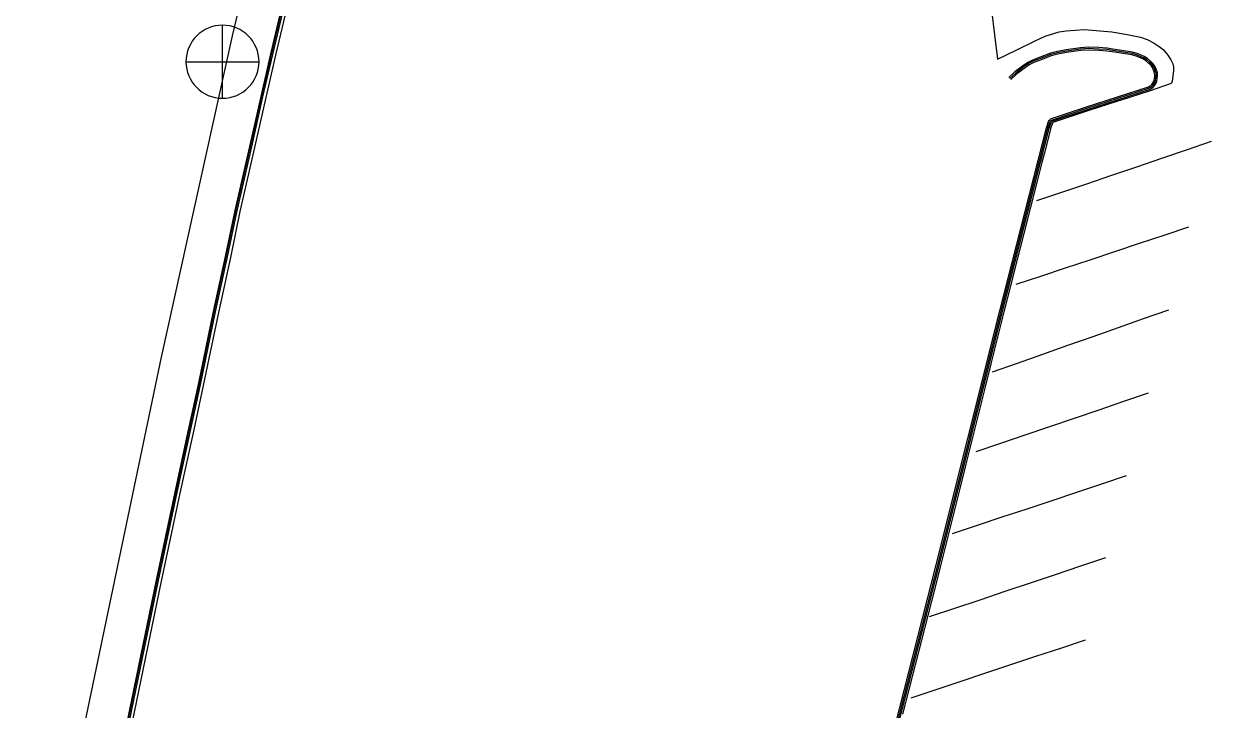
# Model space of a CAD drawing. Header units: metres. Extents: x 585772 to 587013, y 4140825 to 4141582.
# Drawn here: x 585784.61 to 585827.28, y 4140894.76 to 4140919.43 of the extents above; entities that cross this region are included whole.
import ezdxf

# ---------------------------------------------------------------- set-up
doc = ezdxf.new("R2010")
doc.units = ezdxf.units.M
doc.header["$MEASUREMENT"] = 0
for name, color, linetype, lineweight in [('BACK_OF_CURB', 5, 'Continuous', 30), ('BOTTOM_OF_CURB', 3, 'Continuous', 30), ('MANHOLE', 30, 'Continuous', 30), ('PAINT_STRIPE', 4, 'Continuous', 30), ('TOP_OF_CURB', 1, 'Continuous', 30)]:
    doc.layers.add(name, color=color, linetype=linetype, lineweight=lineweight)
for name, color, linetype, lineweight, true_color in [('PARKING_PAINT_STRIPE', 254, 'Continuous', 30, 0xffbaf6), ('PAVED_PARKING', 191, 'Continuous', 30, 0xbaa8ff), ('PAVED_ROAD', 140, 'Continuous', 30, 0x38a9ff)]:
    doc.layers.add(name, color=color, linetype=linetype, lineweight=lineweight, true_color=true_color)

# ---------------------------------------------------------------- blocks, each defined once
blk = doc.blocks.new('SYM203')
at = {"color": 0, "linetype": 'ByBlock', "lineweight": -2}
blk.add_line((-0.5, 0), (0.5, 0), dxfattribs=at)
at = {"color": 0, "linetype": 'ByBlock', "lineweight": -2, "flags": 128}
blk.add_lwpolyline([(0, -0.5, 1), (0, 0.5, 1), (0, -0.5), (0, 0.5)], format="xyb", dxfattribs=at)
blk = doc.blocks.new('SYM203_1')
at = {"layer": 'MANHOLE', "xscale": 26.246667, "yscale": 26.246667, "zscale": 26.246667}
blk.add_blockref('SYM203', (0, 0), dxfattribs=at)
blk = doc.blocks.new('SYM004')
at = {"layer": 'MANHOLE', "xscale": 0.5, "yscale": 0.5, "zscale": 0.5}
blk.add_blockref('SYM203_1', (0, 0), dxfattribs=at)

msp = doc.modelspace()

# ---------------------------------------------------------------- linework, layer by layer
at = {"layer": 'BACK_OF_CURB'}
for points in [[(585794.004157, 4140919.769409, -18.015201), (585793.65619, 4140918.307093, -18.005682), (585793.306723, 4140916.780596, -17.999498), (585792.900471, 4140914.984325, -17.996473), (585792.377649, 4140912.684952, -17.99291), (585792.031667, 4140911.0344, -17.986613), (585791.599764, 4140909.051659, -17.97827), (585791.056331, 4140906.424982, -17.962275), (585790.715378, 4140904.841336, -17.950388), (585790.219236, 4140902.555111, -17.936279), (585789.551035, 4140899.395224, -17.916802), (585788.409516, 4140893.872829, -17.882789)], [(585815.582826, 4140892.874076, -18.240116), (585817.401899, 4140899.979396, -18.177774), (585819.680784, 4140909.115349, -18.097), (585821.363888, 4140915.693837, -18.04), (585821.432484, 4140915.917049, -18.036), (585821.450626, 4140915.951579, -18.035), (585821.465458, 4140915.972777, -18.035), (585821.481314, 4140915.989433, -18.035), (585821.508213, 4140916.016344, -18.035), (585822.798242, 4140916.446132, -18.04416), (585825.024716, 4140917.166272, -18.065), (585825.066358, 4140917.187102, -18.066), (585825.113168, 4140917.216371, -18.069), (585825.141682, 4140917.248702, -18.07), (585825.169824, 4140917.283354, -18.071), (585825.205168, 4140917.343674, -18.074), (585825.224489, 4140917.403809, -18.077), (585825.243121, 4140917.478372, -18.08), (585825.254397, 4140917.579894, -18.082), (585825.248175, 4140917.644213, -18.084), (585825.232524, 4140917.70908, -18.086), (585825.211871, 4140917.768772, -18.088), (585825.169713, 4140917.862498, -18.09), (585825.122479, 4140917.93338, -18.089), (585825.043894, 4140918.008652, -18.089), (585824.936487, 4140918.099012, -18.085), (585824.822543, 4140918.167884, -18.085), (585824.616203, 4140918.25742, -18.084), (585824.425648, 4140918.311889, -18.084), (585823.725519, 4140918.422399, -18.086), (585823.526672, 4140918.454048, -18.089), (585823.237842, 4140918.476623, -18.09), (585822.867154, 4140918.490191, -18.093), (585822.590814, 4140918.472354, -18.095), (585822.085583, 4140918.395951, -18.101), (585821.77278, 4140918.341527, -18.106), (585821.532821, 4140918.279287, -18.105588), (585821.165431, 4140918.143156, -18.101521), (585820.903266, 4140918.039148, -18.095219), (585820.738848, 4140917.956902, -18.08758), (585820.557297, 4140917.828431, -18.077856), (585820.286351, 4140917.625131, -18.058344), (585820.075903, 4140917.427791, -18.03883)]]:
    msp.add_polyline3d(points, dxfattribs=at)
at = {"layer": 'BOTTOM_OF_CURB'}
for points in [[(585793.844666, 4140919.807015, -18.165201), (585793.496616, 4140918.344344, -18.155682), (585793.146943, 4140916.816953, -18.149498), (585792.740665, 4140915.020564, -18.146473), (585792.217556, 4140912.719929, -18.14291), (585791.871421, 4140911.068647, -18.136613), (585791.439473, 4140909.085697, -18.12827), (585790.896, 4140906.458827, -18.112275), (585790.555213, 4140904.875957, -18.100388), (585790.059008, 4140902.589438, -18.086279), (585789.39064, 4140899.42876, -18.066802), (585788.249001, 4140893.905785, -18.028)], [(585815.679815, 4140892.849717, -18.365886), (585817.498851, 4140899.954894, -18.30364), (585819.777738, 4140909.090854, -18.219653), (585821.460176, 4140915.66674, -18.163), (585821.525338, 4140915.878777, -18.16), (585821.5362, 4140915.89945, -18.159), (585821.543077, 4140915.909279, -18.159), (585821.552903, 4140915.9196, -18.159), (585821.562236, 4140915.928938, -18.159), (585822.829434, 4140916.35112, -18.146113), (585825.062688, 4140917.073453, -18.168659), (585825.115345, 4140917.099793, -18.170424), (585825.178533, 4140917.139303, -18.173168), (585825.218025, 4140917.184081, -18.176828), (585825.252252, 4140917.226225, -18.180488), (585825.29701, 4140917.302611, -18.185789), (585825.320705, 4140917.376363, -18.189841), (585825.341768, 4140917.460651, -18.203), (585825.354932, 4140917.579181, -18.205), (585825.347034, 4140917.660836, -18.207), (585825.328604, 4140917.737222, -18.208), (585825.304909, 4140917.805706, -18.209), (585825.257518, 4140917.911066, -18.211), (585825.199595, 4140917.997988, -18.212), (585825.110738, 4140918.083099, -18.215), (585824.994893, 4140918.180557, -18.215), (585824.868517, 4140918.256943, -18.216), (585824.649993, 4140918.351767, -18.215), (585824.447265, 4140918.409715, -18.216), (585823.741174, 4140918.521166, -18.218), (585823.538446, 4140918.553433, -18.221), (585823.24357, 4140918.57648, -18.22), (585822.865759, 4140918.590309, -18.222), (585822.580097, 4140918.571871, -18.223), (585822.069534, 4140918.494661, -18.225), (585821.751621, 4140918.439347, -18.225), (585821.502818, 4140918.374814, -18.224572), (585821.129615, 4140918.236529, -18.223142), (585820.862383, 4140918.130511, -18.217847), (585820.6873, 4140918.04293, -18.211252), (585820.498395, 4140917.909255, -18.203), (585820.221948, 4140917.701827, -18.189), (585820.007501, 4140917.500736, -18.175)]]:
    msp.add_polyline3d(points, dxfattribs=at)
at = {"layer": 'PAINT_STRIPE'}
msp.add_polyline3d([(585795.686585, 4140933.843428, -18.303), (585794.526976, 4140929.170216, -18.271438), (585792.100633, 4140918.994795, -18.206895), (585789.543896, 4140907.453089, -18.134705), (585787.530216, 4140897.824356, -18.078045), (585785.516537, 4140888.195622, -18.026035), (585784.6068, 4140883.611761, -18.005)], dxfattribs=at)
at = {"layer": 'PARKING_PAINT_STRIPE', "extrusion": (0.321633109014004, -0.9468643742300086, 9.9377973e-09), "elevation": -3732463.62588, "flags": 128}
msp.add_lwpolyline([(1886554.411135, -18.153908), (1886553.464453, -18.153908), (1886552.517771, -18.152908), (1886551.571089, -18.150908), (1886550.624406, -18.152908), (1886549.677724, -18.157908), (1886548.731042, -18.160908), (1886547.78436, -18.162908)], dxfattribs=at)
at = {"layer": 'PARKING_PAINT_STRIPE', "extrusion": (-0.3163491239621287, 0.948642836777042, 9.2314377e-09), "elevation": 3742920.93525, "flags": 128}
msp.add_lwpolyline([(-1865713.996357, -18.213553), (-1865713.063561, -18.213553), (-1865712.130765, -18.215303), (-1865711.197969, -18.22199), (-1865710.265173, -18.231553), (-1865709.332378, -18.243553), (-1865708.399582, -18.253553), (-1865707.466786, -18.261553)], dxfattribs=at)
at = {"layer": 'PARKING_PAINT_STRIPE', "extrusion": (0.3329020391590409, -0.9429614161373399, 1.212795386e-07), "elevation": -3709694.972521, "flags": 128}
msp.add_lwpolyline([(1930921.463674, -17.79509), (1930922.424059, -17.78709), (1930923.384445, -17.77909), (1930924.34483, -17.77009), (1930925.305215, -17.76109), (1930926.2656, -17.75209), (1930927.225986, -17.74809), (1930928.186371, -17.74309)], dxfattribs=at)
at = {"layer": 'PARKING_PAINT_STRIPE', "extrusion": (0.3216813442803593, -0.9468479881913244, 1.488523335e-07), "elevation": -3732359.67986, "flags": 128}
msp.add_lwpolyline([(1886739.491, -17.65243), (1886738.55636, -17.66043), (1886737.62172, -17.66943), (1886736.68708, -17.68043), (1886735.75244, -17.68943), (1886734.8178, -17.69943), (1886733.88316, -17.71143), (1886732.94852, -17.72143)], dxfattribs=at)
at = {"layer": 'PARKING_PAINT_STRIPE', "extrusion": (0.3155700448903184, -0.9489022851526504, 2.3895002e-08), "elevation": -3744443.911616, "flags": 128}
msp.add_lwpolyline([(1862634.952916, -18.148527), (1862634.010488, -18.157527), (1862633.06806, -18.164527), (1862632.125633, -18.169527), (1862631.183205, -18.172527), (1862630.240778, -18.179527), (1862629.29835, -18.187527), (1862628.355922, -18.196527)], dxfattribs=at)
at = {"layer": 'PARKING_PAINT_STRIPE', "extrusion": (0.3177587107725392, -0.9481716098513885, 7.5759544e-09), "elevation": -3740133.532127, "flags": 128}
msp.add_lwpolyline([(1871261.650639, -18.291665), (1871262.605205, -18.284665), (1871263.55977, -18.275665), (1871264.514336, -18.264665), (1871265.468901, -18.255665), (1871266.423467, -18.247665), (1871267.378033, -18.239665), (1871268.332598, -18.230665)], dxfattribs=at)
at = {"layer": 'PARKING_PAINT_STRIPE', "extrusion": (-0.315788500911927, 0.9488296067744714, 2.8957329e-09), "elevation": 3744009.847795, "flags": 128}
msp.add_lwpolyline([(-1863493.718622, -18.310842), (-1863492.774617, -18.315842), (-1863491.830613, -18.321842), (-1863490.886609, -18.330842), (-1863489.942604, -18.341842), (-1863488.9986, -18.356842), (-1863488.054596, -18.367842), (-1863487.110591, -18.374842)], dxfattribs=at)
at = {"layer": 'PAVED_PARKING'}
msp.add_polyline3d([(585819.382201, 4140919.918481, -18.270366), (585819.4906, 4140919.037587, -18.262017), (585819.599, 4140918.156693, -18.254412), (585820.274095, 4140918.490927, -18.252399), (585820.949191, 4140918.825161, -18.254399), (585821.314387, 4140918.99343, -18.257314), (585821.814373, 4140919.138649, -18.258), (585822.07243, 4140919.178988, -18.257), (585822.709508, 4140919.227394, -18.253), (585823.709478, 4140919.146717, -18.243), (585824.203416, 4140919.064023, -18.24), (585824.737962, 4140918.951075, -18.237), (585824.977586, 4140918.868093, -18.235), (585825.226427, 4140918.739009, -18.231), (585825.415362, 4140918.619146, -18.23), (585825.559079, 4140918.507638, -18.228), (585825.724972, 4140918.300183, -18.2265), (585825.83096, 4140918.143439, -18.226233), (585825.90469, 4140917.995915, -18.224), (585825.923123, 4140917.880661, -18.222), (585825.923123, 4140917.742358, -18.218), (585825.87733, 4140917.370378, -18.209), (585825.858897, 4140917.296616, -18.207), (585825.840464, 4140917.287396, -18.207), (585825.084766, 4140917.023342, -18.192496), (585824.338188, 4140916.783433, -18.18125), (585823.591609, 4140916.543523, -18.174), (585822.84503, 4140916.303614, -18.171), (585821.589248, 4140915.885236, -18.17), (585821.571766, 4140915.859641, -18.17), (585821.50832, 4140915.653192, -18.174), (585821.284702, 4140914.779169, -18.185), (585821.268019, 4140914.713965, -18.185), (585821.198247, 4140914.441257, -18.188), (585821.101705, 4140914.063917, -18.192), (585821.027719, 4140913.774739, -18.193), (585820.787418, 4140912.835512, -18.201), (585820.547117, 4140911.896286, -18.212), (585820.306816, 4140910.95706, -18.22), (585820.066516, 4140910.017833, -18.226), (585819.826215, 4140909.078607, -18.227), (585819.598326, 4140908.16501, -18.231375), (585819.370437, 4140907.251414, -18.2385), (585819.142549, 4140906.337817, -18.25), (585818.91466, 4140905.424221, -18.262625), (585818.686771, 4140904.510625, -18.2725), (585818.458882, 4140903.597028, -18.278), (585818.230994, 4140902.683432, -18.279), (585818.003105, 4140901.769835, -18.284), (585817.775216, 4140900.856239, -18.291), (585817.547327, 4140899.942643, -18.301), (585817.31995, 4140899.054504, -18.308), (585817.092573, 4140898.166366, -18.318), (585816.865196, 4140897.278228, -18.331), (585816.637818, 4140896.39009, -18.348), (585816.410441, 4140895.501952, -18.363), (585816.183064, 4140894.613814, -18.375)], dxfattribs=at)
at = {"layer": 'PAVED_ROAD'}
msp.add_polyline3d([(585793.822578, 4140919.812223, -18.177501), (585793.474516, 4140918.349503, -18.169555), (585793.124815, 4140916.821988, -18.166), (585792.718533, 4140915.025583, -18.162724), (585792.195384, 4140912.724773, -18.155159), (585791.849228, 4140911.07339, -18.149218), (585791.417274, 4140909.090411, -18.137948), (585790.873795, 4140906.463514, -18.118), (585790.533032, 4140904.880751, -18.104774), (585790.036817, 4140902.594192, -18.09), (585789.368426, 4140899.433405, -18.073), (585788.226771, 4140893.910349, -18.038)], dxfattribs=at)
at = {"layer": 'TOP_OF_CURB'}
for points in [[(585793.889761, 4140919.796382, -18.015201), (585793.541734, 4140918.333812, -18.005682), (585793.19212, 4140916.806673, -17.999498), (585792.785849, 4140915.010318, -17.996473), (585792.262821, 4140912.71004, -17.99291), (585791.916729, 4140911.058964, -17.986613), (585791.484794, 4140909.076073, -17.97827), (585790.941332, 4140906.449257, -17.962275), (585790.600499, 4140904.866168, -17.950388), (585790.104311, 4140902.579732, -17.936279), (585789.43599, 4140899.419278, -17.916802), (585788.294385, 4140893.896467, -17.882789)], [(585815.63132, 4140892.861896, -18.240116), (585817.450375, 4140899.967145, -18.177774), (585819.729261, 4140909.103101, -18.097), (585821.412032, 4140915.680288, -18.04), (585821.478911, 4140915.897913, -18.036), (585821.493413, 4140915.925515, -18.035), (585821.504268, 4140915.941028, -18.035), (585821.517108, 4140915.954517, -18.035), (585821.535225, 4140915.972641, -18.035), (585822.813838, 4140916.398626, -18.04416), (585825.043702, 4140917.119863, -18.065), (585825.090851, 4140917.143448, -18.066), (585825.14585, 4140917.177837, -18.069), (585825.179854, 4140917.216392, -18.07), (585825.211038, 4140917.25479, -18.071), (585825.251089, 4140917.323143, -18.074), (585825.272597, 4140917.390086, -18.077), (585825.292445, 4140917.469512, -18.08), (585825.304664, 4140917.579538, -18.082), (585825.297604, 4140917.652524, -18.084), (585825.280564, 4140917.723151, -18.086), (585825.25839, 4140917.787239, -18.088), (585825.213615, 4140917.886782, -18.09), (585825.161037, 4140917.965684, -18.089), (585825.077316, 4140918.045875, -18.089), (585824.96569, 4140918.139784, -18.085), (585824.84553, 4140918.212413, -18.085), (585824.633098, 4140918.304594, -18.084), (585824.436456, 4140918.360802, -18.084), (585823.733346, 4140918.471783, -18.086), (585823.532559, 4140918.50374, -18.089), (585823.240706, 4140918.526551, -18.09), (585822.866457, 4140918.54025, -18.093), (585822.585455, 4140918.522112, -18.095), (585822.077559, 4140918.445306, -18.101), (585821.7622, 4140918.390437, -18.106), (585821.51782, 4140918.327051, -18.105588), (585821.147523, 4140918.189843, -18.101521), (585820.882825, 4140918.084829, -18.095219), (585820.713074, 4140917.999916, -18.08758), (585820.527846, 4140917.868843, -18.077856), (585820.25415, 4140917.663479, -18.058344), (585820.041702, 4140917.464264, -18.03883)]]:
    msp.add_polyline3d(points, dxfattribs=at)

# ---------------------------------------------------------------- block references
at = {"layer": 'MANHOLE', "xscale": 0.2, "yscale": 0.2, "zscale": 0.2}
msp.add_blockref('SYM004', (585791.749, 4140918.069, -18.175), dxfattribs=at)

doc.saveas('drawing.dxf')
